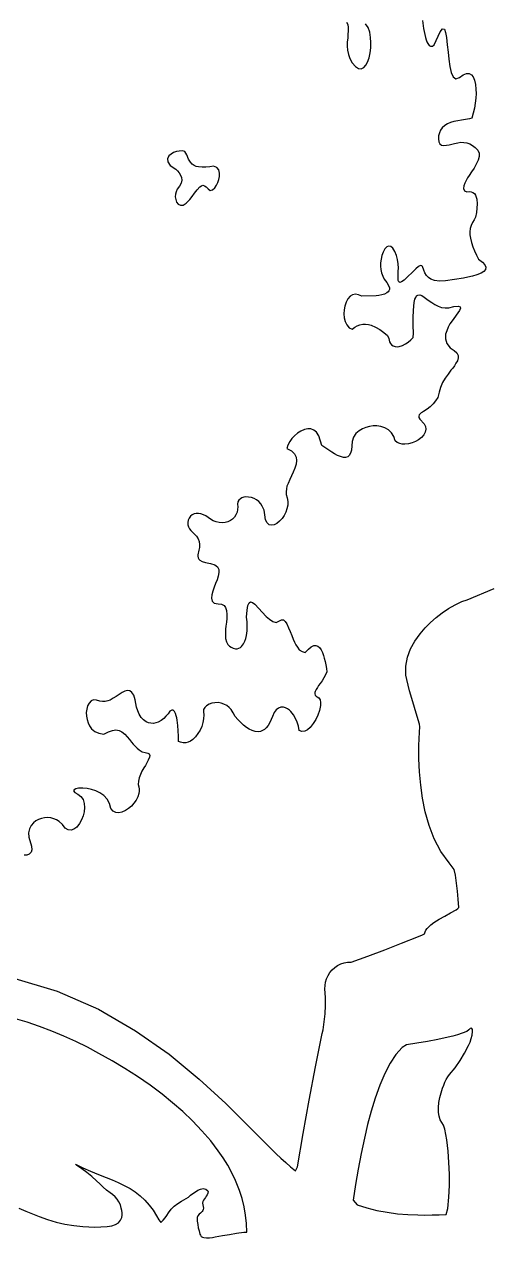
# Model space of a CAD drawing. Extents: x 0.6 to 24.6, y 0.3 to 12.3.
# Drawn here: x 17.867 to 19.74, y 3.422 to 8.282 of the extents above; entities that cross this region are included whole.
import ezdxf

# ---------------------------------------------------------------- set-up
doc = ezdxf.new("R2010")
doc.units = 0
doc.linetypes.add('0', pattern=[0])
doc.layers.add('1', color=7, linetype='0')

msp = doc.modelspace()

# ---------------------------------------------------------------- linework, layer by layer
at = {"layer": '1'}
for points in [[(19.462198, 8.296692), (19.466837, 8.264832), (19.474405, 8.228455), (19.476847, 8.220032), (19.480265, 8.211914), (19.484171, 8.204163), (19.489054, 8.196838), (19.495157, 8.193542), (19.501993, 8.194336), (19.509317, 8.199585), (19.533487, 8.25177), (19.543009, 8.263367), (19.550089, 8.261597), (19.555216, 8.249146), (19.558878, 8.228333), (19.561808, 8.199463), (19.564981, 8.170654), (19.568399, 8.141846), (19.572062, 8.113098), (19.577921, 8.088928), (19.585489, 8.071655), (19.596231, 8.063843), (19.610392, 8.068054), (19.625772, 8.078735), (19.638956, 8.083923), (19.649942, 8.083984), (19.658976, 8.079346), (19.665812, 8.070618), (19.670938, 8.058533), (19.674601, 8.040588), (19.676554, 8.022461), (19.677042, 8.00415), (19.675821, 7.985901), (19.673868, 7.965515), (19.670694, 7.945251), (19.666056, 7.925293), (19.659952, 7.905701), (19.650431, 7.903076), (19.634806, 7.900452), (19.619181, 7.897705), (19.603556, 7.894897), (19.587931, 7.892029), (19.574991, 7.888489), (19.563028, 7.883057), (19.551798, 7.875854), (19.541788, 7.867065), (19.534952, 7.857178), (19.530069, 7.846313), (19.52714, 7.834656), (19.526407, 7.822754), (19.527628, 7.810852), (19.532267, 7.802368), (19.538858, 7.797668), (19.546915, 7.795898), (19.558146, 7.797119), (19.569132, 7.799011), (19.580118, 7.801575), (19.59086, 7.80481), (19.6038, 7.807434), (19.616007, 7.809082), (19.628458, 7.808777), (19.640665, 7.806519), (19.652384, 7.802307), (19.66337, 7.796265), (19.673136, 7.788635), (19.684122, 7.777893), (19.689249, 7.765686), (19.689249, 7.752197), (19.685343, 7.737671), (19.67753, 7.721558), (19.668985, 7.705872), (19.659464, 7.690674), (19.64921, 7.675964), (19.642862, 7.66626), (19.637247, 7.656128), (19.63212, 7.64563), (19.62797, 7.634827), (19.626993, 7.623779), (19.631144, 7.614563), (19.640421, 7.610046), (19.650187, 7.611511), (19.657511, 7.610901), (19.664591, 7.608154), (19.67045, 7.603455), (19.674601, 7.59729), (19.677774, 7.589722), (19.679972, 7.58075), (19.680948, 7.562927), (19.68046, 7.545044), (19.678751, 7.527283), (19.675333, 7.509766), (19.669474, 7.498779), (19.662394, 7.487854), (19.657022, 7.476074), (19.653605, 7.463562), (19.651896, 7.450684), (19.65214, 7.437744), (19.654337, 7.424927), (19.658731, 7.407471), (19.664347, 7.39032), (19.670938, 7.373657), (19.678995, 7.357483), (19.686563, 7.341553), (19.702433, 7.329224), (19.711954, 7.318176), (19.71586, 7.308411), (19.714396, 7.299683), (19.708292, 7.291992), (19.698038, 7.285217), (19.680704, 7.27832), (19.662882, 7.272644), (19.644571, 7.268188), (19.626261, 7.264954), (19.554239, 7.254211), (19.530069, 7.25238), (19.510294, 7.25531), (19.495401, 7.261047), (19.486124, 7.267639), (19.478312, 7.276001), (19.472208, 7.285706), (19.468302, 7.296448), (19.462687, 7.310913), (19.459269, 7.314575), (19.453897, 7.314941), (19.446085, 7.311096), (19.435099, 7.302368), (19.388468, 7.257446), (19.378458, 7.250183), (19.371622, 7.247742), (19.367472, 7.249573), (19.365519, 7.255249), (19.36503, 7.267578), (19.36503, 7.279968), (19.365274, 7.292358), (19.365763, 7.304688), (19.365274, 7.322021), (19.362589, 7.339172), (19.358194, 7.355896), (19.351847, 7.372009), (19.343546, 7.384827), (19.335001, 7.391602), (19.3267, 7.393005), (19.318888, 7.389771), (19.311563, 7.382507), (19.304483, 7.369507), (19.299356, 7.355774), (19.296183, 7.34137), (19.294718, 7.326721), (19.29423, 7.312927), (19.295694, 7.299133), (19.298624, 7.285645), (19.303263, 7.272644), (19.309366, 7.260254), (19.319376, 7.246948), (19.326456, 7.235596), (19.32963, 7.225952), (19.329874, 7.220032), (19.328165, 7.214355), (19.324747, 7.209473), (19.320108, 7.205872), (19.30961, 7.201233), (19.298868, 7.197754), (19.287638, 7.195496), (19.276163, 7.194519), (19.219034, 7.192749), (19.205851, 7.198486), (19.193399, 7.20105), (19.182169, 7.19873), (19.172159, 7.192139), (19.163614, 7.182129), (19.15629, 7.168152), (19.151163, 7.153259), (19.147989, 7.137756), (19.147257, 7.122009), (19.148722, 7.106262), (19.152384, 7.090942), (19.15922, 7.077332), (19.168497, 7.066223), (19.18046, 7.060242), (19.191446, 7.068604), (19.201212, 7.074341), (19.211954, 7.07843), (19.22294, 7.080688), (19.234415, 7.081177), (19.245646, 7.079834), (19.256632, 7.076721), (19.274454, 7.068604), (19.2913, 7.058777), (19.307169, 7.047424), (19.321817, 7.034546), (19.327921, 7.023499), (19.328897, 7.016541), (19.330851, 7.009766), (19.334024, 7.003479), (19.338175, 6.997742), (19.345011, 6.993286), (19.352823, 6.990601), (19.361124, 6.989868), (19.369181, 6.99115), (19.38212, 6.995544), (19.394327, 7.001526), (19.405558, 7.008911), (19.415812, 7.017761), (19.425089, 7.027771), (19.426065, 7.0448), (19.424845, 7.075317), (19.424845, 7.105835), (19.42631, 7.136353), (19.428995, 7.166748), (19.430216, 7.173767), (19.432169, 7.180603), (19.435099, 7.187195), (19.438517, 7.19342), (19.444376, 7.197388), (19.451456, 7.197571), (19.459269, 7.194763), (19.469522, 7.188171), (19.479776, 7.181335), (19.489786, 7.174194), (19.499552, 7.166809), (19.511759, 7.158752), (19.524942, 7.152466), (19.538858, 7.14801), (19.553263, 7.145447), (19.568399, 7.146484), (19.588663, 7.151001), (19.605509, 7.152893), (19.61381, 7.150635), (19.615274, 7.144775), (19.611368, 7.135681), (19.580851, 7.093933), (19.57255, 7.081421), (19.56547, 7.068176), (19.55961, 7.054321), (19.554972, 7.040039), (19.553995, 7.021484), (19.559855, 7.003418), (19.573526, 6.986267), (19.589884, 6.975769), (19.600138, 6.965942), (19.605021, 6.95575), (19.605509, 6.945129), (19.602091, 6.93396), (19.596476, 6.923889), (19.590372, 6.914124), (19.58378, 6.904724), (19.576456, 6.895752), (19.56547, 6.88092), (19.553507, 6.864197), (19.543253, 6.846313), (19.534952, 6.827515), (19.528605, 6.807983), (19.523478, 6.787415), (19.514688, 6.773865), (19.504679, 6.761292), (19.493204, 6.75), (19.480509, 6.739929), (19.466837, 6.731323), (19.461954, 6.728271), (19.45756, 6.724915), (19.453165, 6.72113), (19.449259, 6.717041), (19.44755, 6.712036), (19.448282, 6.706299), (19.452433, 6.699463), (19.469522, 6.681396), (19.474894, 6.670776), (19.476114, 6.659729), (19.473429, 6.648682), (19.467569, 6.637878), (19.457804, 6.627136), (19.446573, 6.61792), (19.434122, 6.610413), (19.420694, 6.604797), (19.406534, 6.601074), (19.39213, 6.599426), (19.381632, 6.599976), (19.371134, 6.602478), (19.361612, 6.606873), (19.352823, 6.612915), (19.347696, 6.630615), (19.338663, 6.645386), (19.3267, 6.656921), (19.311808, 6.665344), (19.294962, 6.670715), (19.280069, 6.672852), (19.264933, 6.672974), (19.249796, 6.671082), (19.235392, 6.667175), (19.221476, 6.661377), (19.208292, 6.653687), (19.195597, 6.64209), (19.186319, 6.627869), (19.18046, 6.611145), (19.17753, 6.57605), (19.174112, 6.563721), (19.16923, 6.554993), (19.162638, 6.549561), (19.154581, 6.546997), (19.145548, 6.547119), (19.133341, 6.550476), (19.121622, 6.554993), (19.110392, 6.56073), (19.099649, 6.567505), (19.05961, 6.595032), (19.046671, 6.633667), (19.038126, 6.647461), (19.027628, 6.656372), (19.015665, 6.660828), (19.002481, 6.661438), (18.989298, 6.658508), (18.975138, 6.652039), (18.961954, 6.643799), (18.949991, 6.633911), (18.939493, 6.622559), (18.93046, 6.609985), (18.923136, 6.596313), (18.919474, 6.583191), (18.937784, 6.572632), (18.949503, 6.560852), (18.956095, 6.547974), (18.958048, 6.534241), (18.956339, 6.519714), (18.950968, 6.503784), (18.944864, 6.488159), (18.938028, 6.472778), (18.93046, 6.457825), (18.923624, 6.442322), (18.919474, 6.431824), (18.917032, 6.420837), (18.916056, 6.409607), (18.916544, 6.398376), (18.920694, 6.384949), (18.92338, 6.370789), (18.922403, 6.356079), (18.919474, 6.341614), (18.914591, 6.327637), (18.907999, 6.314453), (18.899698, 6.302246), (18.889933, 6.291199), (18.878702, 6.281616), (18.868448, 6.27655), (18.858194, 6.274963), (18.848673, 6.277466), (18.840616, 6.284546), (18.834024, 6.296692), (18.831339, 6.316772), (18.827433, 6.335632), (18.820597, 6.351379), (18.814493, 6.361145), (18.806681, 6.369751), (18.797647, 6.376892), (18.787638, 6.382507), (18.776651, 6.386353), (18.765177, 6.388306), (18.753702, 6.388428), (18.746378, 6.387268), (18.739054, 6.384766), (18.732706, 6.381042), (18.726847, 6.376221), (18.722208, 6.36853), (18.720987, 6.359314), (18.722452, 6.348511), (18.72172, 6.337646), (18.719278, 6.327087), (18.715128, 6.317078), (18.709024, 6.308044), (18.701456, 6.300171), (18.692667, 6.293762), (18.682901, 6.289001), (18.672403, 6.286072), (18.661661, 6.285034), (18.648233, 6.285889), (18.636026, 6.288757), (18.624308, 6.293091), (18.613321, 6.299011), (18.603067, 6.306213), (18.594522, 6.312622), (18.585001, 6.317566), (18.574747, 6.321045), (18.564249, 6.322876), (18.55546, 6.322571), (18.547159, 6.320374), (18.539347, 6.316467), (18.532755, 6.310913), (18.527384, 6.304077), (18.523722, 6.296204), (18.521524, 6.286255), (18.522257, 6.277405), (18.524698, 6.26886), (18.528605, 6.260864), (18.533731, 6.253662), (18.544962, 6.243347), (18.556681, 6.231079), (18.563028, 6.221069), (18.567423, 6.210022), (18.569376, 6.198303), (18.569132, 6.186462), (18.566446, 6.174866), (18.56254, 6.15686), (18.562296, 6.151001), (18.563517, 6.145264), (18.566202, 6.140015), (18.569864, 6.135559), (18.579142, 6.130066), (18.593058, 6.125488), (18.612589, 6.121765), (18.629679, 6.116455), (18.640421, 6.108276), (18.645792, 6.097778), (18.646524, 6.085327), (18.644327, 6.07135), (18.639688, 6.056458), (18.633341, 6.041687), (18.627726, 6.026672), (18.622599, 6.011414), (18.618204, 5.995972), (18.617472, 5.982849), (18.620157, 5.971619), (18.628214, 5.962524), (18.643106, 5.960144), (18.657267, 5.958923), (18.667276, 5.953674), (18.673624, 5.945129), (18.677042, 5.933716), (18.677774, 5.91803), (18.677774, 5.902344), (18.676554, 5.886658), (18.674601, 5.871094), (18.673136, 5.858887), (18.672647, 5.84668), (18.672647, 5.834412), (18.67338, 5.822144), (18.676798, 5.808411), (18.682657, 5.797058), (18.689005, 5.791138), (18.696329, 5.786316), (18.704386, 5.782776), (18.712931, 5.780579), (18.719767, 5.78064), (18.726358, 5.782288), (18.732706, 5.7854), (18.737833, 5.789856), (18.745157, 5.799622), (18.751017, 5.810425), (18.754923, 5.821899), (18.757364, 5.833923), (18.759317, 5.852173), (18.76005, 5.870544), (18.759562, 5.888855), (18.757853, 5.907166), (18.759317, 5.935486), (18.762491, 5.954346), (18.767374, 5.964905), (18.773722, 5.968445), (18.781534, 5.966187), (18.790567, 5.959229), (18.836222, 5.910278), (18.849161, 5.898865), (18.862345, 5.890137), (18.875772, 5.885437), (18.897013, 5.896545), (18.905313, 5.895813), (18.912638, 5.890015), (18.91923, 5.879944), (18.925821, 5.864685), (18.932413, 5.849365), (18.938517, 5.833862), (18.944376, 5.818298), (18.949015, 5.80719), (18.954874, 5.796448), (18.961466, 5.786316), (18.96879, 5.776794), (18.979776, 5.768982), (18.992228, 5.76593), (19.005167, 5.778931), (19.016642, 5.788147), (19.026896, 5.792969), (19.035685, 5.793884), (19.043253, 5.791382), (19.050089, 5.785767), (19.056437, 5.775757), (19.061808, 5.765137), (19.065958, 5.753967), (19.068888, 5.742432), (19.072062, 5.729004), (19.074747, 5.715515), (19.077188, 5.701965), (19.079142, 5.688354), (19.073771, 5.675781), (19.067423, 5.663635), (19.060099, 5.6521), (19.051798, 5.641174), (19.046183, 5.633728), (19.0413, 5.625916), (19.036661, 5.617859), (19.032755, 5.609497), (19.031046, 5.604736), (19.031046, 5.599731), (19.032755, 5.595032), (19.035929, 5.591064), (19.040079, 5.588318), (19.047403, 5.584229), (19.052042, 5.576599), (19.053995, 5.565857), (19.053507, 5.552734), (19.049601, 5.53363), (19.043253, 5.515076), (19.034952, 5.497437), (19.024698, 5.480835), (19.012491, 5.465576), (19.001993, 5.456421), (18.990763, 5.450928), (18.979532, 5.449768), (18.968546, 5.453552), (18.965616, 5.470093), (18.960733, 5.486145), (18.954142, 5.501526), (18.945597, 5.51593), (18.935343, 5.529236), (18.928995, 5.535217), (18.921671, 5.540161), (18.913614, 5.543945), (18.905313, 5.546387), (18.89506, 5.546143), (18.88505, 5.542603), (18.876261, 5.535522), (18.867716, 5.524597), (18.86088, 5.509766), (18.856485, 5.497131), (18.85087, 5.485107), (18.844034, 5.473694), (18.835733, 5.463196), (18.828897, 5.457153), (18.821329, 5.452515), (18.812784, 5.44928), (18.803995, 5.447693), (18.791544, 5.449097), (18.779337, 5.452576), (18.767862, 5.457947), (18.757364, 5.465088), (18.744913, 5.475098), (18.733194, 5.48584), (18.722208, 5.497253), (18.71171, 5.509338), (18.704142, 5.523987), (18.695841, 5.536926), (18.68754, 5.545898), (18.677774, 5.553345), (18.666788, 5.559082), (18.655069, 5.562927), (18.643106, 5.564758), (18.630655, 5.564575), (18.618692, 5.562378), (18.606974, 5.558167), (18.596476, 5.552124), (18.590128, 5.544922), (18.585489, 5.536682), (18.584757, 5.527222), (18.586222, 5.516418), (18.585245, 5.500366), (18.582315, 5.484619), (18.577677, 5.469299), (18.571085, 5.454651), (18.562784, 5.440857), (18.552774, 5.428223), (18.541544, 5.41687), (18.533243, 5.410767), (18.523722, 5.406494), (18.513712, 5.404175), (18.503458, 5.403931), (18.493204, 5.405762), (18.485392, 5.409363), (18.484903, 5.430664), (18.483927, 5.451965), (18.481974, 5.473206), (18.479532, 5.494385), (18.477823, 5.503418), (18.475626, 5.51239), (18.472696, 5.521118), (18.469034, 5.529602), (18.463663, 5.534851), (18.45756, 5.535156), (18.45048, 5.529907), (18.442911, 5.519775), (18.43461, 5.510254), (18.425333, 5.501526), (18.415567, 5.49353), (18.40336, 5.486633), (18.394083, 5.483215), (18.384317, 5.481628), (18.374308, 5.481873), (18.364786, 5.483948), (18.355509, 5.487854), (18.345011, 5.495239), (18.335489, 5.505615), (18.327188, 5.51886), (18.321573, 5.532532), (18.316935, 5.546631), (18.313517, 5.561096), (18.311319, 5.575745), (18.305216, 5.593994), (18.297892, 5.605591), (18.289591, 5.611572), (18.280558, 5.612915), (18.270304, 5.610413), (18.259562, 5.605164), (18.247599, 5.597351), (18.235392, 5.589722), (18.223185, 5.582397), (18.210733, 5.575256), (18.201212, 5.571289), (18.190958, 5.569092), (18.18046, 5.568665), (18.170206, 5.570068), (18.156778, 5.575134), (18.144815, 5.575867), (18.134806, 5.571655), (18.126505, 5.563232), (18.120401, 5.551697), (18.116983, 5.53833), (18.115274, 5.524597), (18.115763, 5.510803), (18.118204, 5.497253), (18.122599, 5.484131), (18.128702, 5.471741), (18.136515, 5.460388), (18.149454, 5.449463), (18.165567, 5.441956), (18.185099, 5.438721), (18.203653, 5.447754), (18.219767, 5.453674), (18.233927, 5.455139), (18.246622, 5.452759), (18.258097, 5.447144), (18.269083, 5.438171), (18.279093, 5.428406), (18.28837, 5.417725), (18.296671, 5.406372), (18.303751, 5.39801), (18.311075, 5.389954), (18.318888, 5.382324), (18.326944, 5.375061), (18.338663, 5.368103), (18.351847, 5.364502), (18.362101, 5.362854), (18.367716, 5.35907), (18.369669, 5.353394), (18.368692, 5.345886), (18.36381, 5.334778), (18.358194, 5.323914), (18.352091, 5.313416), (18.345499, 5.303162), (18.338175, 5.290649), (18.332071, 5.277466), (18.327433, 5.263733), (18.324015, 5.249573), (18.323526, 5.236267), (18.326212, 5.2276), (18.327677, 5.218628), (18.327677, 5.209534), (18.326456, 5.2005), (18.321817, 5.187256), (18.314737, 5.173889), (18.305948, 5.16156), (18.295938, 5.150391), (18.284464, 5.140564), (18.271769, 5.132324), (18.258097, 5.125732), (18.245401, 5.123352), (18.233683, 5.124573), (18.223185, 5.129944), (18.213663, 5.140076), (18.208536, 5.160583), (18.198771, 5.178345), (18.185587, 5.192688), (18.169474, 5.203918), (18.153605, 5.211487), (18.136759, 5.217163), (18.119425, 5.220825), (18.101847, 5.222412), (18.084269, 5.221924), (18.072794, 5.219604), (18.066202, 5.215881), (18.064249, 5.21106), (18.068888, 5.2052), (18.081339, 5.198669), (18.094034, 5.189087), (18.102579, 5.17627), (18.106974, 5.161072), (18.108194, 5.144287), (18.106485, 5.127319), (18.102335, 5.110718), (18.095987, 5.09491), (18.087442, 5.080078), (18.076944, 5.066589), (18.065714, 5.058167), (18.054239, 5.054077), (18.042521, 5.055237), (18.03129, 5.062439), (18.019815, 5.076294), (18.006632, 5.08844), (17.996134, 5.09491), (17.984659, 5.099792), (17.972696, 5.102905), (17.960489, 5.104187), (17.948282, 5.103638), (17.936075, 5.101257), (17.924356, 5.097107), (17.913614, 5.091248), (17.903605, 5.083862), (17.893839, 5.072571), (17.887491, 5.059143), (17.884317, 5.043701), (17.885294, 5.026428), (17.89628, 4.989868), (17.897013, 4.975769), (17.893839, 4.965271), (17.887003, 4.958191), (17.877481, 4.954407), (17.866007, 4.953796)], [(19.158243, 8.29071), (19.162638, 8.280884), (19.164347, 8.269409), (19.164103, 8.254944), (19.163614, 8.240417), (19.162638, 8.225952), (19.161173, 8.211548), (19.16044, 8.194519), (19.161661, 8.177551), (19.165323, 8.160828), (19.170694, 8.144714), (19.180216, 8.12793), (19.193399, 8.112854), (19.205606, 8.105042), (19.216593, 8.10376), (19.226847, 8.108093), (19.235392, 8.11731), (19.242716, 8.130493), (19.248575, 8.147034), (19.25297, 8.167297), (19.255167, 8.187866), (19.255655, 8.208557), (19.254435, 8.229248), (19.251017, 8.249695), (19.245157, 8.268555), (19.234171, 8.283813)], [(17.815958, 4.463867), (17.998331, 4.409058), (18.163614, 4.336548), (18.313028, 4.250793), (18.447062, 4.156189), (18.567179, 4.057251), (18.674601, 3.958496), (18.876017, 3.757263), (18.89506, 3.739746), (18.914347, 3.722656), (18.933878, 3.705872), (18.953897, 3.689514), (18.96171, 3.704834), (18.983927, 3.838989), (19.007853, 3.972839), (19.033487, 4.106384), (19.060587, 4.239624), (19.064249, 4.253906), (19.068888, 4.286133), (19.072062, 4.318604), (19.073771, 4.351135), (19.074015, 4.383728), (19.071573, 4.417847), (19.072062, 4.431824), (19.074259, 4.445618), (19.078165, 4.459045), (19.084024, 4.471741), (19.091593, 4.483582), (19.100382, 4.494324), (19.11088, 4.503784), (19.122355, 4.51178), (19.134806, 4.518127), (19.147989, 4.522766), (19.161661, 4.525635), (19.17631, 4.52478), (19.243937, 4.549683), (19.311563, 4.575073), (19.378702, 4.600952), (19.445841, 4.62738), (19.461954, 4.63446), (19.470743, 4.639282), (19.47294, 4.646667), (19.476358, 4.653687), (19.480509, 4.660095), (19.48588, 4.66571), (19.49589, 4.674683), (19.507608, 4.683472), (19.529581, 4.696899), (19.551798, 4.709961), (19.574259, 4.722656), (19.59672, 4.735046), (19.604044, 4.740417), (19.60795, 4.744507), (19.605753, 4.776917), (19.602823, 4.809265), (19.599161, 4.841553), (19.595011, 4.873779), (19.589884, 4.896423), (19.569132, 4.922424), (19.535929, 4.968811), (19.509317, 5.019226), (19.488565, 5.072449), (19.473185, 5.127136), (19.461954, 5.182068), (19.455118, 5.234558), (19.45048, 5.287354), (19.448282, 5.34021), (19.448038, 5.393188), (19.450235, 5.446106), (19.451212, 5.467468), (19.450724, 5.479004), (19.436563, 5.523071), (19.423136, 5.567444), (19.410685, 5.612061), (19.39921, 5.656921), (19.395792, 5.674438), (19.395548, 5.71106), (19.402384, 5.746277), (19.414835, 5.779785), (19.432169, 5.81134), (19.453165, 5.840881), (19.473185, 5.863831), (19.494669, 5.885437), (19.517374, 5.905579), (19.541544, 5.924194), (19.56669, 5.941162), (19.593058, 5.95636), (19.620401, 5.969849), (19.641886, 5.976379), (19.749063, 6.021912)], [(17.844767, 3.539307), (17.873575, 3.527832), (17.899942, 3.517395), (17.92631, 3.507141), (17.960245, 3.49469), (17.994669, 3.484375), (18.029825, 3.476257), (18.06547, 3.470398), (18.101358, 3.466797), (18.125528, 3.465088), (18.149698, 3.464417), (18.174112, 3.464844), (18.198282, 3.466248), (18.217325, 3.469116), (18.23295, 3.473999), (18.244913, 3.48175), (18.25297, 3.491577), (18.257364, 3.50293), (18.258585, 3.512329), (18.258829, 3.52179), (18.257608, 3.531189), (18.255411, 3.540405), (18.251749, 3.552856), (18.246134, 3.564697), (18.239054, 3.575623), (18.230509, 3.585449), (18.220743, 3.593994), (18.211466, 3.601624), (18.196817, 3.61261), (18.182657, 3.62439), (18.168985, 3.63678), (18.156046, 3.649902), (18.137003, 3.666626), (18.117228, 3.682617), (18.096964, 3.697754), (18.075968, 3.712036), (18.071573, 3.715698), (18.101847, 3.701233), (18.132608, 3.687622), (18.163614, 3.674744), (18.195108, 3.66272), (18.219522, 3.652771), (18.243448, 3.64209), (18.26713, 3.630554), (18.290567, 3.618347), (18.310587, 3.605591), (18.330851, 3.589294), (18.349649, 3.571411), (18.366983, 3.552124), (18.382853, 3.531494), (18.397013, 3.509705), (18.40629, 3.493469), (18.414591, 3.481995), (18.423136, 3.491211), (18.430948, 3.500977), (18.438272, 3.511108), (18.445108, 3.521729), (18.455851, 3.535645), (18.468058, 3.548096), (18.481974, 3.558838), (18.49711, 3.567749), (18.52421, 3.584473), (18.533243, 3.592102), (18.542521, 3.599243), (18.552286, 3.605896), (18.562296, 3.612), (18.573526, 3.616638), (18.584024, 3.618286), (18.594522, 3.616028), (18.602579, 3.609802), (18.604044, 3.606018), (18.602091, 3.599731), (18.599649, 3.59375), (18.596231, 3.588074), (18.592325, 3.582825), (18.588419, 3.577698), (18.585245, 3.572144), (18.582804, 3.566162), (18.581095, 3.559937), (18.584269, 3.5401), (18.58378, 3.535095), (18.582071, 3.530334), (18.579386, 3.526123), (18.57548, 3.522827), (18.572794, 3.520447), (18.566935, 3.515686), (18.562296, 3.509521), (18.559855, 3.502319), (18.559366, 3.494751), (18.55961, 3.487671), (18.561563, 3.474609), (18.564005, 3.46167), (18.566935, 3.448853), (18.570353, 3.436096), (18.572794, 3.431213), (18.576212, 3.427063), (18.580851, 3.424011), (18.585978, 3.422241), (18.597452, 3.421509), (18.609171, 3.421692), (18.620646, 3.422913), (18.631876, 3.42511), (18.66044, 3.430115), (18.689249, 3.434814), (18.717813, 3.43927), (18.746622, 3.44342), (18.758829, 3.444458), (18.757364, 3.478271), (18.753702, 3.511841), (18.747599, 3.545166), (18.739786, 3.578003), (18.729532, 3.610291), (18.713663, 3.650696), (18.698771, 3.681885), (18.682169, 3.712219), (18.663858, 3.741638), (18.644083, 3.769958), (18.614054, 3.809326), (18.578409, 3.850037), (18.541056, 3.88916), (18.501749, 3.926636), (18.461222, 3.962341), (18.418985, 3.996277), (18.370646, 4.032288), (18.321085, 4.06665), (18.270304, 4.099365), (18.218546, 4.13031), (18.165812, 4.159546), (18.119669, 4.184204), (18.072794, 4.207336), (18.025187, 4.228943), (17.977091, 4.249023), (17.928263, 4.267517), (17.878702, 4.284485), (17.812784, 4.303467)]]:
    msp.add_lwpolyline(points, dxfattribs=at)
for points in [[(18.49711, 7.66748), (18.498087, 7.656921), (18.49589, 7.645325), (18.489298, 7.632996), (18.479776, 7.620789), (18.475138, 7.611206), (18.472696, 7.600891), (18.471964, 7.590271), (18.473429, 7.579712), (18.476847, 7.569641), (18.483438, 7.561096), (18.492228, 7.556702), (18.50297, 7.557373), (18.515421, 7.564636), (18.529581, 7.579468), (18.539103, 7.59259), (18.548868, 7.605469), (18.559122, 7.617981), (18.569864, 7.630249), (18.576456, 7.635071), (18.58256, 7.636719), (18.588663, 7.635193), (18.595499, 7.630371), (18.603312, 7.622253), (18.612101, 7.615723), (18.621378, 7.618347), (18.630411, 7.626587), (18.637247, 7.637024), (18.642862, 7.648254), (18.646769, 7.660156), (18.648966, 7.672485), (18.649454, 7.684998), (18.64628, 7.698425), (18.63798, 7.708313), (18.624552, 7.713257), (18.609659, 7.710815), (18.594767, 7.709473), (18.57963, 7.709229), (18.564737, 7.710144), (18.55546, 7.712524), (18.546915, 7.716492), (18.539347, 7.722046), (18.532755, 7.728882), (18.524454, 7.741699), (18.517618, 7.758728), (18.510782, 7.771606), (18.499796, 7.774231), (18.488077, 7.773865), (18.476603, 7.771606), (18.465372, 7.767517), (18.455118, 7.761719), (18.446085, 7.754333), (18.44047, 7.743347), (18.44169, 7.730591), (18.451944, 7.71637), (18.473429, 7.70105), (18.481241, 7.694153), (18.487833, 7.686157), (18.493204, 7.677185)], [(19.526407, 3.923218), (19.526407, 3.943176), (19.528116, 3.963135), (19.531534, 3.982788), (19.536661, 4.002136), (19.543253, 4.020996), (19.547647, 4.032593), (19.552286, 4.044006), (19.557901, 4.055115), (19.563761, 4.065979), (19.570841, 4.075195), (19.592813, 4.102356), (19.613077, 4.13092), (19.631144, 4.160828), (19.647257, 4.191833), (19.653116, 4.2052), (19.657755, 4.218994), (19.661173, 4.233154), (19.66337, 4.247559), (19.662882, 4.254883), (19.660685, 4.259399), (19.657755, 4.260742), (19.653849, 4.258911), (19.648722, 4.253845), (19.639444, 4.247925), (19.621378, 4.240784), (19.602823, 4.234558), (19.584269, 4.229248), (19.565226, 4.224915), (19.523722, 4.216064), (19.481974, 4.208069), (19.439981, 4.200928), (19.397989, 4.19458), (19.380411, 4.182983), (19.355509, 4.15509), (19.332315, 4.120056), (19.311075, 4.078979), (19.291544, 4.032959), (19.273233, 3.980713), (19.256876, 3.927795), (19.242472, 3.87439), (19.229776, 3.820496), (19.216837, 3.758667), (19.204874, 3.696594), (19.194132, 3.634277), (19.184366, 3.571838), (19.200235, 3.552612), (19.24003, 3.540833), (19.280069, 3.531128), (19.320841, 3.523438), (19.361856, 3.517761), (19.403116, 3.514221), (19.444376, 3.512756), (19.472452, 3.512451), (19.500772, 3.512695), (19.528849, 3.513489), (19.556925, 3.514771), (19.564493, 3.538086), (19.568155, 3.583984), (19.570108, 3.630066), (19.570108, 3.676147), (19.568644, 3.722168), (19.565226, 3.768127), (19.560099, 3.813904), (19.551798, 3.856445), (19.546671, 3.871704), (19.533731, 3.894226), (19.528849, 3.908081)]]:
    msp.add_lwpolyline(points, close=True, dxfattribs=at)

doc.saveas('drawing.dxf')
